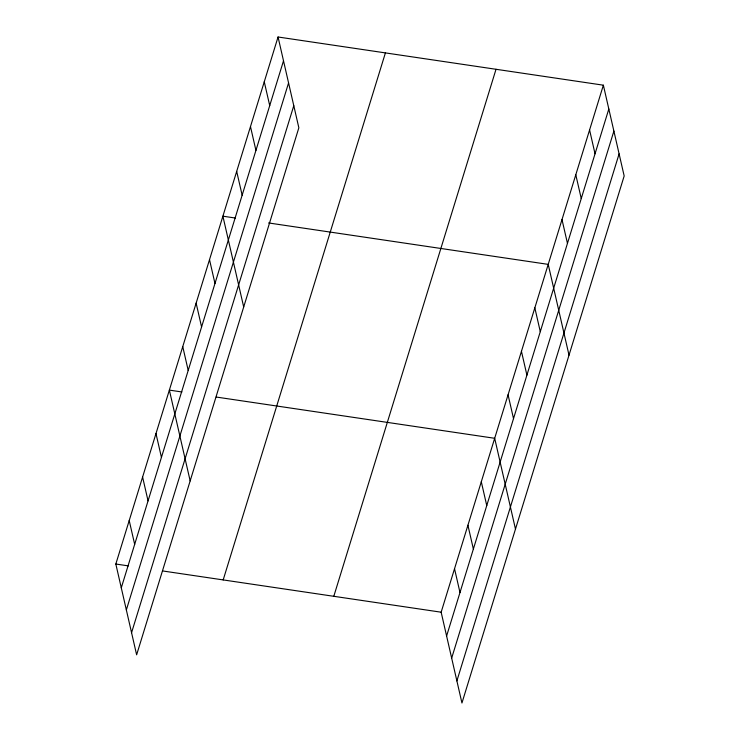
<?xml version="1.0" encoding="UTF-8"?>
<svg xmlns="http://www.w3.org/2000/svg" width="740" height="740" viewBox="0 0 740 740"><rect width="100%" height="100%" fill="white"/><g stroke="black" fill="none" stroke-linecap="round" stroke-linejoin="round"><path stroke-width="1.11" d="M278.055 37L298.849 127.798L136.632 654.817L115.829 564.028L278.055 37L603.368 85.183L624.172 175.972L461.945 703L441.151 612.202L603.368 85.183M121.286 587.837L283.512 60.809M126.346 609.936L288.572 82.917M131.563 632.709L293.789 105.691M223.184 579.92L385.411 52.901M333.796 596.311L496.022 69.283M446.599 636.021L608.826 108.993M451.668 658.119L613.885 131.1M456.885 680.893L619.102 153.874M235.459 218.05L222.897 216.191L243.691 306.98M268.583 222.953L548.22 264.374L569.014 355.163M181.929 391.969L169.368 390.11L190.162 480.898M216.191 397.038L494.681 438.293L515.475 529.082M115.829 564.028L128.399 565.887M162.661 570.956L441.151 612.202M589.586 129.981L595.034 153.791M575.794 174.779L581.252 198.588M562.002 219.577L567.46 243.386M534.835 307.849L540.283 331.659M521.45 351.334L526.908 375.143M508.066 394.809L513.523 418.618M481.296 481.768L486.754 505.577M467.921 525.252L473.369 549.062M454.536 568.727L459.984 592.537M264.263 81.798L269.721 105.607M250.481 126.596L255.929 150.405M236.689 171.393L242.146 195.203M209.513 259.666L214.97 283.485M196.137 303.15L201.585 326.96M182.752 346.625L188.201 370.435M155.983 433.585L161.44 457.394M142.598 477.069L148.056 500.878M129.213 520.544L134.671 544.353"/></g></svg>
